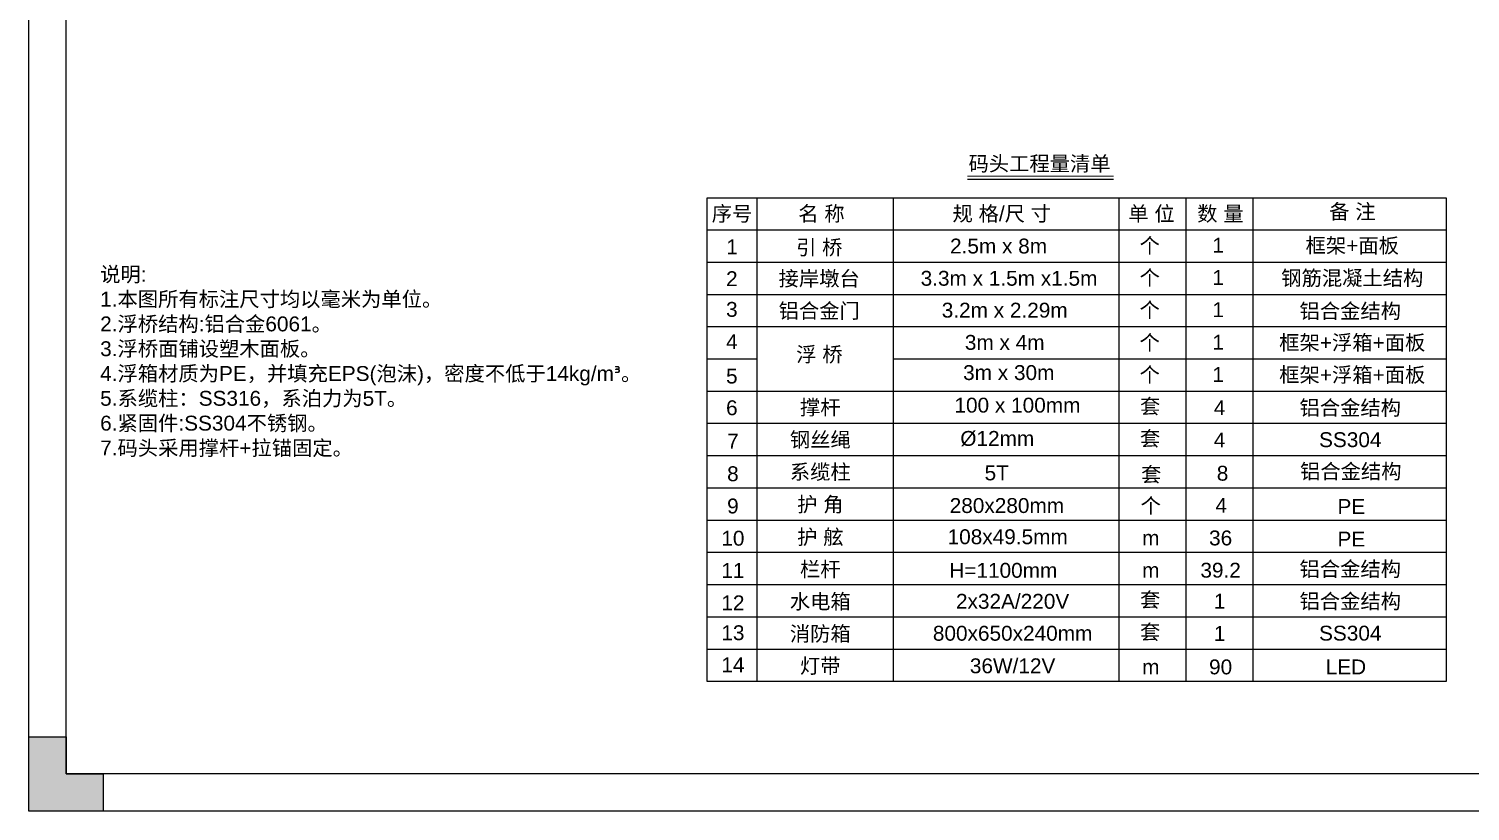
# Model space of a CAD drawing. Header units: millimetres. Extents: x 136606 to 1229059, y 82794 to 127566.
# Drawn here: x 332133 to 361187, y 82794 to 98565 of the extents above; entities that cross this region are included whole.
import ezdxf
from ezdxf.enums import TextEntityAlignment as Align

# ---------------------------------------------------------------- set-up
doc = ezdxf.new("R2010")
doc.units = ezdxf.units.MM
doc.layers.add('图框', color=7, linetype='Continuous', lineweight=13)
doc.layers.add('文本', color=3, linetype='Continuous', lineweight=13)
doc.styles.add('Arial', font='arial.ttf')
doc.styles.get("Standard").update_dxf_attribs({"font": 'arial.ttf'})

# ---------------------------------------------------------------- blocks, each defined once
blk = doc.blocks.new('GW-TK')
at = {"layer": '图框', "linetype": 'Continuous', "lineweight": 0}
h = blk.add_hatch(color=256, dxfattribs=at)
h.dxf.hatch_style = 1
h.paths.add_polyline_path([(927193.56, 464418.01), (927193.56, 464423.01), (927188.55, 464423.01), (927188.55, 464428.01), (927183.55, 464428.01), (927183.55, 464418.01)])
at = {"layer": '图框'}
for points in [[(927183.55, 464715.01), (927603.55, 464715.01), (927603.55, 464418.01), (927183.55, 464418.01)], [(927188.55, 464710.01), (927598.55, 464710.01), (927598.55, 464423.01), (927188.55, 464423.01)]]:
    blk.add_lwpolyline(points, close=True, dxfattribs=at)
at = {"layer": '图框', "linetype": 'Continuous', "lineweight": 0}
blk.add_lwpolyline([(927188.55, 464428.01), (927188.55, 464423.01), (927193.56, 464423.01), (927193.56, 464418.01), (927183.55, 464418.01), (927183.55, 464428.01)], close=True, dxfattribs=at)

msp = doc.modelspace()

# ---------------------------------------------------------------- linework, layer by layer
msp.add_lwpolyline([(351054.3768, 95536.377), (353998.3142, 95536.377)])
at = {"layer": '文本', "color": 7}
for p, q in [((346805.6273, 95156.2634), (346805.6273, 85405.7863)), ((349555.8733, 95156.2634), (349555.8733, 85405.7863)), ((354105.768, 95156.2634), (354105.768, 85405.7863)), ((355455.9591, 95156.2634), (355455.9591, 85405.7863)), ((356806.1502, 95156.2634), (356806.1502, 85405.7863)), ((360706.3811, 94506.0248), (345805.3983, 94506.0248)), ((360706.3811, 93856.0248), (345805.3983, 93856.0248)), ((360706.3811, 93206.0248), (345805.3983, 93206.0248)), ((346805.6273, 92556.0248), (345805.3983, 92556.0248)), ((360706.3811, 92556.0248), (346805.6273, 92556.0248)), ((346805.6273, 91906.0248), (345805.3983, 91906.0248)), ((360706.3811, 91906.0248), (349555.8733, 91906.0248)), ((346805.6273, 91256.0248), (345805.3983, 91256.0248)), ((360706.3811, 91256.0248), (346805.6273, 91256.0248)), ((346805.6273, 90606.0248), (345805.3983, 90606.0248)), ((360706.3811, 90606.0248), (346805.6273, 90606.0248)), ((346805.6273, 89956.0248), (345805.3983, 89956.0248)), ((360706.3811, 89956.0248), (346805.6273, 89956.0248)), ((346805.6273, 89306.0248), (345805.3983, 89306.0248)), ((360706.3811, 89306.0248), (346805.6273, 89306.0248)), ((346805.6273, 88656.0248), (345805.3983, 88656.0248)), ((360706.3811, 88656.0248), (346805.6273, 88656.0248)), ((346805.6273, 88006.0248), (345805.3983, 88006.0248)), ((360706.3811, 88006.1441), (346805.6273, 88006.1441)), ((346805.6273, 87356.1441), (345805.3983, 87356.1441)), ((360706.3811, 87356.1441), (346805.6273, 87356.1441)), ((360706.3811, 86706.0248), (345805.3983, 86706.0248)), ((360706.3811, 86055.9055), (345805.3983, 86055.9055)), ((360706.3811, 85405.7863), (345805.3983, 85405.7863))]:
    msp.add_line(p, q, dxfattribs=at)
at = {"layer": '文本', "color": 7, "const_width": 21.87}
msp.add_lwpolyline([(351054.3768, 95596.377), (353998.3142, 95596.377)], dxfattribs=at)
at = {"layer": '文本', "color": 7}
msp.add_lwpolyline([(345805.3983, 85405.7863), (345805.3983, 95156.2634), (360706.3811, 95156.2634), (360706.3811, 85405.7863)], dxfattribs=at)

# ---------------------------------------------------------------- block references
at = {"xscale": 150, "yscale": 150, "zscale": 150}
msp.add_blockref('GW-TK', (-138745399.6696, -69579907.2778), dxfattribs=at)

# ---------------------------------------------------------------- texts
at = {"layer": '文本', "color": 7}
msp.add_text('码头工程量清单', height=300, dxfattribs=at).set_placement((351075.6555, 95849.1427), align=Align.MIDDLE_LEFT)
for s, p in [('序号', (346309.0643, 94845.1703)), ('名 称', (348110.9865, 94845.1703)), ('规 格/尺 寸', (351745.9075, 94845.1703)), ('单 位', (354762.7224, 94845.1703)), ('数 量', (356152.7995, 94845.1703)), ('备 注', (358813.896, 94888.5711)), ('1', (346308.5792, 94169.1786)), ('引 桥', (348065.3479, 94163.1353)), ('2.5m x 8m', (351680.6972, 94186.7695)), ('个', (354727.3096, 94203.7532)), ('1', (356107.8618, 94203.7532)), ('框架+面板', (358810.9406, 94203.7532)), ('2', (346304.4023, 93530.531)), ('接岸墩台', (348065.3479, 93538.2481)), ('3.3m x 1.5m x1.5m', (351891.6516, 93536.7695)), ('个', (354727.3096, 93553.7532)), ('1', (356107.8618, 93553.7532)), ('钢筋混凝土结构', (358810.9406, 93547.5146)), ('3', (346304.4023, 92910.0734)), ('铝合金门', (348065.3479, 92888.2481)), ('3.2m x 2.29m', (351804.4766, 92894.3934)), ('个', (354727.3096, 92903.7532)), ('1', (356107.8618, 92903.7532)), ('铝合金结构', (358770.2623, 92883.1089)), ('4', (346304.4023, 92258.2794)), ('3m x 4m', (351804.4766, 92244.3934)), ('个', (354727.3096, 92247.5146)), ('1', (356107.8618, 92247.5146)), ('框架+浮箱+面板', (358810.9406, 92247.5146)), ('浮 桥', (348069.8457, 92006.7488)), ('5', (346304.4023, 91563.4876)), ('3m x 30m', (351886.3435, 91635.9768)), ('个', (354727.3096, 91597.5146)), ('1', (356107.8618, 91597.5146)), ('框架+浮箱+面板', (358810.9406, 91597.5146)), ('6', (346304.4023, 90926.5257)), ('撑杆', (348087.1244, 90939.6294)), ('100 x 100mm', (352061.0578, 90979.164)), ('套', (354736.5219, 90960.8183)), ('4', (356136.7243, 90927.4085)), ('铝合金结构', (358770.2623, 90933.1089)), ('7', (346325.8212, 90252.9302)), ('钢丝绳', (348087.1244, 90289.7487)), ('套', (354736.5219, 90310.9376)), ('4', (356136.7243, 90277.5278)), ('SS304', (358770.2623, 90283.1089)), ('系缆柱', (348087.1244, 89639.5102)), ('铝合金结构', (358780.5895, 89651.4333)), ('8', (346325.8212, 89596.6917)), ('5T', (351643.4218, 89611.6054)), ('套', (354757.9409, 89587.1195)), ('8', (356196.1432, 89607.0935)), ('9', (346325.8212, 88946.6917)), ('护 角', (348087.1244, 88983.2716)), ('280x280mm', (351848.4946, 88955.3669)), ('个', (354748.7285, 88958.6033)), ('4', (356169.6186, 88958.6033)), ('PE', (358791.6812, 88936.1808)), ('10', (346325.8212, 88296.6917)), ('护 舷', (348087.1244, 88327.033)), ('108x49.5mm', (351864.607, 88326.7813)), ('m', (354748.7285, 88302.3647)), ('36', (356156.9557, 88302.3647)), ('PE', (358791.6812, 88279.9422)), ('11', (346325.8212, 87646.6917)), ('栏杆', (348087.1244, 87677.033)), ('H=1100mm', (351776.3585, 87649.1283)), ('39.2', (356156.9557, 87652.3647)), ('铝合金结构', (358770.2623, 87682.9896)), ('m', (354748.7285, 87652.3647)), ('水电箱', (348087.1244, 87027.033)), ('2x32A/220V', (351963.9635, 87030.7695)), ('套', (354736.5219, 87060.8183)), ('1', (356136.7243, 87027.4085)), ('铝合金结构', (358770.2623, 87033.1089)), ('12', (346325.8212, 86996.5724)), ('套', (354736.5219, 86410.8183)), ('13', (346325.8212, 86391.4972)), ('消防箱', (348087.1244, 86377.033)), ('800x650x240mm', (351963.9635, 86380.6503)), ('1', (356136.7243, 86377.4085)), ('SS304', (358770.2623, 86382.9896)), ('14', (346325.8212, 85744.8428)), ('灯带', (348087.1244, 85726.9138)), ('36W/12V', (351963.9635, 85730.531)), ('m', (354748.7285, 85702.3647)), ('90', (356156.9557, 85702.3647)), ('LED', (358682.405, 85702.3647))]:
    msp.add_text(s, height=300, dxfattribs=at).set_placement(p, align=Align.MIDDLE)
at = {"layer": '文本', "color": 7, "insert": (333571.0384, 93767.1652), "char_height": 300, "width": 14112.877045, "attachment_point": 1, "style": 'Arial'}
msp.add_mtext('{\\fSimSun|b0|i0|c134|p2;说明}:^J1.{\\fSimSun|b0|i0|c134|p2;本图所有标注尺寸均以毫米为单位。^J}2.{\\fSimSun|b0|i0|c134|p2;浮桥结构}:{\\fSimSun|b0|i0|c134|p2;铝合金}6061{\\fSimSun|b0|i0|c134|p2;。 \\P}3.{\\fSimSun|b0|i0|c134|p2;浮桥面铺设塑木面板。^J}4.{\\fSimSun|b0|i0|c134|p2;浮箱材质为}PE{\\fSimSun|b0|i0|c134|p2;，并填充}EPS({\\fSimSun|b0|i0|c134|p2;泡沫}){\\fSimSun|b0|i0|c134|p2;，密度不低于}14kg/m{\\fISOCPEUR|b0|i0|c0|p34;³\\fSimSun|b0|i0|c134|p2;。\\P}5.{\\fSimSun|b0|i0|c134|p2;系缆柱：}SS316{\\fSimSun|b0|i0|c134|p2;，系泊力为}5T{\\fSimSun|b0|i0|c134|p2;。^J}6.{\\fSimSun|b0|i0|c134|p2;紧固件}:SS304{\\fSimSun|b0|i0|c134|p2;不锈钢。\\P}7.{\\fSimSun|b0|i0|c134|p2;码头采用撑杆}+{\\fSimSun|b0|i0|c134|p2;拉锚固定。\\P\\P\\P }', dxfattribs=at)
at = {"layer": '文本', "color": 7, "insert": (350909.6969, 90458.1677), "char_height": 300, "attachment_point": 1}
msp.add_mtext_dynamic_manual_height_columns('%%C12mm', width=193.860102, gutter_width=2.5, heights=[0], dxfattribs=at)

doc.saveas('drawing.dxf')
